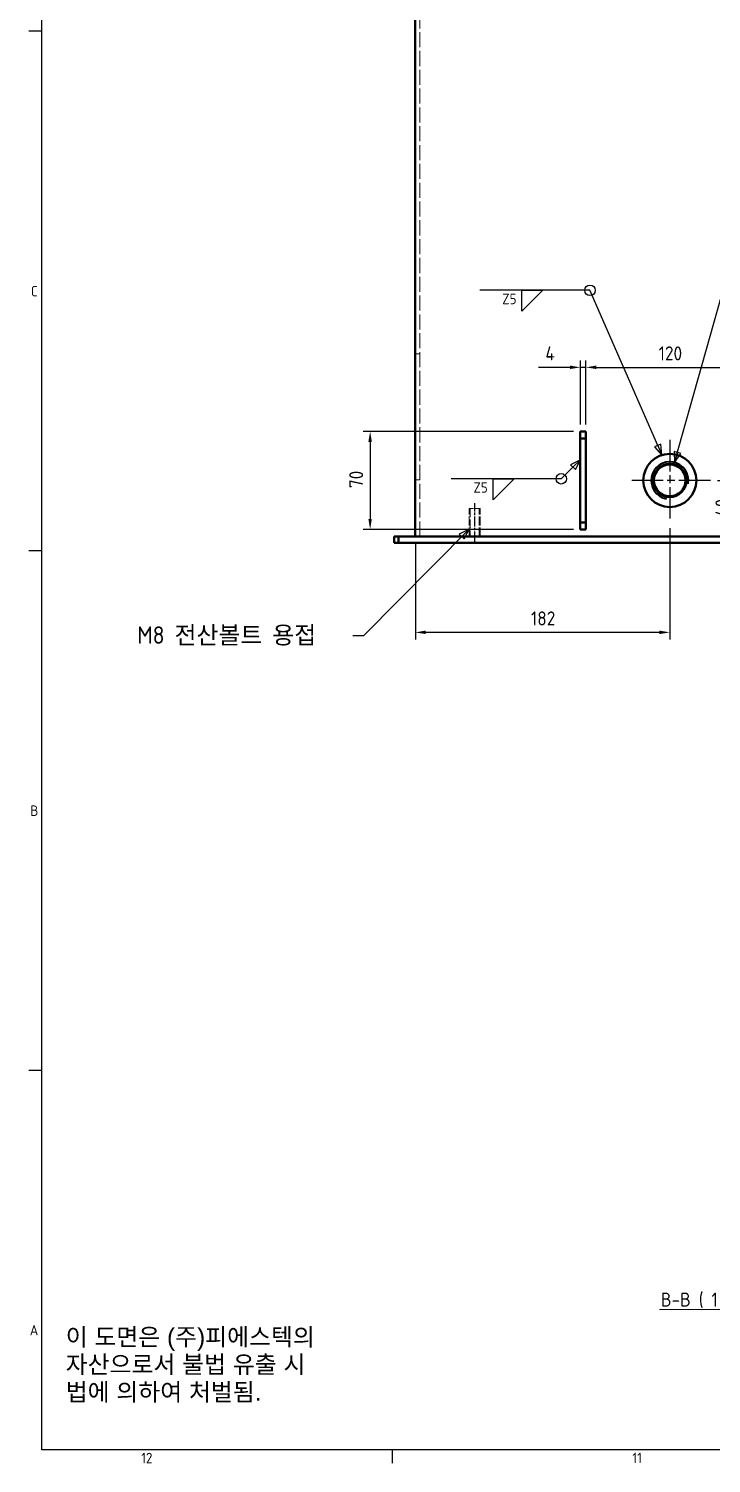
# Model space of a CAD drawing. Header units: millimetres. Extents: x 0 to 4205, y 0 to 2970.
# Drawn here: x 90 to 579, y 90 to 1116 of the extents above; entities that cross this region are included whole.
import ezdxf

# ---------------------------------------------------------------- set-up
doc = ezdxf.new("R2010")
doc.units = ezdxf.units.MM
doc.header["$LTSCALE"] = 5
doc.linetypes.add('CHAIN', pattern=[0.3543, 0.2362, -0.0295, 0.0591, -0.0295])
doc.linetypes.add('DASHED', pattern=[0.2067, 0.1654, -0.0413])
doc.layers.get('0').update_dxf_attribs({"color": 3, "lineweight": 25})
for name, color, linetype, lineweight in [('가려진 것(ISO)', 2, 'DASHED', 18), ('가시적인 것(ISO)', 3, 'Continuous', 40), ('가시적인 좁은 것(ISO)', 3, 'Continuous', 35), ('경계(ISO)', 7, 'Continuous', 25), ('기호(ISO)', 5, 'Continuous', 25), ('중심 표식(ISO)', 1, 'Continuous', 25), ('중심선(ISO)', 1, 'Continuous', 25), ('치수(ISO)', 2, 'Continuous', 25)]:
    doc.layers.add(name, color=color, linetype=linetype, lineweight=lineweight)
doc.styles.add('문자 텍스트_PSTEK_POSCO', font='isocp.shx')
doc.styles.add('치수 텍스트_PSTEK_POSCO', font='isocp.shx')
doc.styles.add('텍스트 스타일466', font='isocp.shx')
doc.dimstyles.new('치수_PSTEK_POSCO', dxfattribs={"dimscale": 5, "dimtxt": 2, "dimasz": 1.5, "dimexe": 1, "dimexo": 1, "dimgap": 1, "dimtad": 1, "dimrnd": 1e-08, "dimdsep": 46, "dimtxsty": '치수 텍스트_PSTEK_POSCO', "dimcen": 0.09, "dimdle": 10, "dimclrd": 7, "dimclre": 7, "dimclrt": 2, "dimadec": 1, "dimazin": 2, "dimtfac": 1, "dimtmove": 0, "dimatfit": 3, "dimldrblk": 'Filled-2', "dimfxl": 0, "dimtolj": 1, "dimlwd": -1, "dimlwe": -1, "dimarcsym": 0})
doc.dimstyles.new('치수_PSTEK_POSCO$7', dxfattribs={"dimscale": 5, "dimtxt": 2, "dimasz": 1.5, "dimexe": 1, "dimexo": 1, "dimgap": 1, "dimtad": 1, "dimrnd": 1e-08, "dimdsep": 46, "dimtxsty": '치수 텍스트_PSTEK_POSCO', "dimcen": 0.09, "dimdle": 10, "dimclrd": 7, "dimclre": 7, "dimclrt": 2, "dimadec": 1, "dimazin": 2, "dimtfac": 1, "dimtmove": 0, "dimatfit": 3, "dimldrblk": 'Filled-2', "dimfxl": 0, "dimtolj": 1, "dimlwd": -1, "dimlwe": -1, "dimarcsym": 0})

# ---------------------------------------------------------------- blocks, each defined once
blk = doc.blocks.new('경계 Default Border')
at = {"layer": '경계(ISO)'}
for p, q in [((20, 222.75), (18.1, 222.75)), ((20, 148.5), (18.1, 148.5)), ((20, 74.25), (18.1, 74.25)), ((70.08, 20), (70.08, 18.1))]:
    blk.add_line(p, q, dxfattribs=at)
at = {"layer": '경계(ISO)', "flags": 128}
blk.add_lwpolyline([(20, 20), (20, 574), (821, 574), (821, 20), (20, 20)], dxfattribs=at)
at = {"layer": '경계(ISO)', "color": 2, "char_height": 1.5, "attachment_point": 7, "style": '문자 텍스트_PSTEK_POSCO'}
for s, insert in [('C', (18.42, 184.86)), ('B', (18.34, 110.61)), ('A', (18.26, 36.37)), ('12', (34.2, 18.09)), ('11', (104.45, 18.1))]:
    blk.add_mtext(s, dxfattribs=dict(at, insert=insert))
blk = doc.blocks.new('*D26')
at = {"layer": 'Defpoints', "color": 0, "transparency": 16777216}
for p in [(485, 873.6), (485, 827.8), (489, 827.8)]:
    blk.add_point(p, dxfattribs=at)
at = {"layer": '치수(ISO)', "color": 7, "transparency": 16777216}
for p, q in [((477.5, 873.6), (455, 873.6)), ((485, 832.8), (485, 878.6)), ((489, 873.6), (485, 873.6)), ((489, 832.8), (489, 878.6)), ((496.5, 873.6), (504, 873.6))]:
    blk.add_line(p, q, dxfattribs=at)
for points in [[(477.5, 874.9), (477.5, 872.4), (485, 873.6)], [(496.5, 874.9), (496.5, 872.4), (489, 873.6)]]:
    blk.add_solid(points, dxfattribs=at)
at = {"layer": '치수(ISO)', "color": 2, "transparency": 16777216, "insert": (460, 883.6), "char_height": 10, "attachment_point": 4, "style": '치수 텍스트_PSTEK_POSCO'}
blk.add_mtext('\\A1;4', dxfattribs=at)
blk = doc.blocks.new('Filled-2')
at = {"color": 0}
for p, q in [((0, 0), (-1, 0.33)), ((-1, 0.33), (-1, -0.33)), ((-1, 0), (0, 0)), ((-1, -0.33), (0, 0))]:
    blk.add_line(p, q, dxfattribs=at)
at = {"color": 0, "flags": 128}
blk.add_lwpolyline([(-1, -0.33), (0, 0), (-1, 0.33), (-1, -0.33)], dxfattribs=at)
at = {"color": 0}
blk.add_solid([(-1, -0.33), (0, 0), (-1, 0.33), (-1, -0.33)], dxfattribs=at)
blk = doc.blocks.new('*D27')
at = {"layer": 'Defpoints', "color": 0, "transparency": 16777216}
for p in [(485, 827.8), (334.7, 757.8), (485, 757.8)]:
    blk.add_point(p, dxfattribs=at)
at = {"layer": '치수(ISO)', "color": 7, "transparency": 16777216}
for p, q in [((480, 827.8), (329.7, 827.8)), ((334.7, 820.3), (334.7, 765.3)), ((480, 757.8), (329.7, 757.8))]:
    blk.add_line(p, q, dxfattribs=at)
for points in [[(333.4, 820.3), (335.9, 820.3), (334.7, 827.8)], [(333.4, 765.3), (335.9, 765.3), (334.7, 757.8)]]:
    blk.add_solid(points, dxfattribs=at)
at = {"layer": '치수(ISO)', "color": 2, "transparency": 16777216, "insert": (324.7, 787.3), "char_height": 10, "attachment_point": 4, "rotation": 90, "style": '치수 텍스트_PSTEK_POSCO'}
blk.add_mtext('\\A1;70', dxfattribs=at)
blk = doc.blocks.new('*D79')
at = {"layer": 'Defpoints', "color": 0, "transparency": 16777216}
for p in [(609, 873.6), (489, 827.8), (609, 827.8)]:
    blk.add_point(p, dxfattribs=at)
at = {"layer": '치수(ISO)', "color": 7, "transparency": 16777216}
for p, q in [((489, 832.8), (489, 878.6)), ((496.5, 873.6), (601.5, 873.6)), ((609, 832.8), (609, 878.6))]:
    blk.add_line(p, q, dxfattribs=at)
for points in [[(496.5, 874.9), (496.5, 872.4), (489, 873.6)], [(601.5, 874.9), (601.5, 872.4), (609, 873.6)]]:
    blk.add_solid(points, dxfattribs=at)
at = {"layer": '치수(ISO)', "color": 2, "transparency": 16777216, "insert": (541, 883.6), "char_height": 10, "attachment_point": 4, "style": '치수 텍스트_PSTEK_POSCO'}
blk.add_mtext('\\A1;120', dxfattribs=at)
blk = doc.blocks.new('용접 기호 식별자4')
at = {"layer": '기호(ISO)', "color": 7}
for p, q in [((98.38, 185.73), (82.63, 185.73)), ((108.07, 163.56), (98.38, 185.73)), ((108.53, 163.76), (107.61, 163.36)), ((107.61, 163.36), (108.67, 162.19)), ((108.07, 163.56), (108.67, 162.19)), ((108.67, 162.19), (108.53, 163.76))]:
    blk.add_line(p, q, dxfattribs=at)
at = {"layer": '기호(ISO)'}
for p, q in [((88.63, 185.73), (91.63, 185.73)), ((91.63, 185.73), (88.63, 182.73)), ((88.63, 182.73), (88.63, 185.73))]:
    blk.add_line(p, q, dxfattribs=at)
at = {"layer": '기호(ISO)', "color": 7, "flags": 128}
blk.add_lwpolyline([(107.61, 163.36), (108.67, 162.19), (108.53, 163.76), (107.61, 163.36)], dxfattribs=at)
at = {"layer": '기호(ISO)'}
blk.add_circle((98.38, 185.73), 0.75, dxfattribs=at)
at = {"layer": '기호(ISO)', "color": 7}
blk.add_solid([(107.61, 163.36), (108.67, 162.19), (108.53, 163.76), (107.61, 163.36)], dxfattribs=at)
at = {"layer": '기호(ISO)', "color": 7, "insert": (85.82, 183.75), "char_height": 1.5, "attachment_point": 7, "style": '문자 텍스트_PSTEK_POSCO'}
blk.add_mtext('Z5', dxfattribs=at)
blk = doc.blocks.new('용접 기호 식별자5')
at = {"layer": '기호(ISO)', "color": 7}
for p, q in [((95.94, 160.45), (94.27, 158.79)), ((97, 161.51), (95.58, 160.81)), ((95.58, 160.81), (96.29, 160.1)), ((95.94, 160.45), (97, 161.51)), ((96.29, 160.1), (97, 161.51)), ((94.27, 158.79), (78.52, 158.79))]:
    blk.add_line(p, q, dxfattribs=at)
at = {"layer": '기호(ISO)'}
for p, q in [((84.52, 158.79), (87.52, 158.79)), ((87.52, 158.79), (84.52, 155.79)), ((84.52, 155.79), (84.52, 158.79))]:
    blk.add_line(p, q, dxfattribs=at)
at = {"layer": '기호(ISO)', "color": 7, "flags": 128}
blk.add_lwpolyline([(96.29, 160.1), (97, 161.51), (95.58, 160.81), (96.29, 160.1)], dxfattribs=at)
at = {"layer": '기호(ISO)'}
blk.add_circle((94.27, 158.79), 0.75, dxfattribs=at)
at = {"layer": '기호(ISO)', "color": 7}
blk.add_solid([(96.29, 160.1), (97, 161.51), (95.58, 160.81), (96.29, 160.1)], dxfattribs=at)
at = {"layer": '기호(ISO)', "color": 7, "insert": (81.71, 156.8), "char_height": 1.5, "attachment_point": 7, "style": '문자 텍스트_PSTEK_POSCO'}
blk.add_mtext('Z5', dxfattribs=at)
blk = doc.blocks.new('*D148')
at = {"layer": 'Defpoints', "color": 0, "transparency": 16777216}
for p in [(578, 792.8), (596.6, 752.8), (596.6, 752.8)]:
    blk.add_point(p, dxfattribs=at)
at = {"layer": '치수(ISO)', "color": 7, "transparency": 16777216}
for p, q in [((583, 792.8), (601.6, 792.8)), ((596.6, 785.3), (596.6, 760.3))]:
    blk.add_line(p, q, dxfattribs=at)
for points in [[(595.4, 785.3), (597.9, 785.3), (596.6, 792.8)], [(595.4, 760.3), (597.9, 760.3), (596.6, 752.8)]]:
    blk.add_solid(points, dxfattribs=at)
at = {"layer": '치수(ISO)', "color": 2, "transparency": 16777216, "insert": (586.6, 766.8), "char_height": 10, "attachment_point": 4, "rotation": 90, "style": '치수 텍스트_PSTEK_POSCO'}
blk.add_mtext('\\A1;40', dxfattribs=at)
blk = doc.blocks.new('*D149')
at = {"layer": 'Defpoints', "color": 0, "transparency": 16777216}
for p in [(549, 763.8), (367, 752.8), (367, 684.2)]:
    blk.add_point(p, dxfattribs=at)
at = {"layer": '치수(ISO)', "color": 7, "transparency": 16777216}
for p, q in [((549, 758.8), (549, 679.2)), ((367, 747.8), (367, 679.2)), ((541.5, 684.2), (374.5, 684.2))]:
    blk.add_line(p, q, dxfattribs=at)
for points in [[(374.5, 685.5), (374.5, 683), (367, 684.2)], [(541.5, 685.5), (541.5, 683), (549, 684.2)]]:
    blk.add_solid(points, dxfattribs=at)
at = {"layer": '치수(ISO)', "color": 2, "transparency": 16777216, "insert": (449.7, 694.2), "char_height": 10, "attachment_point": 4, "style": '치수 텍스트_PSTEK_POSCO'}
blk.add_mtext('\\A1;182', dxfattribs=at)

msp = doc.modelspace()

# ---------------------------------------------------------------- linework, layer by layer
at = {"layer": '가려진 것(ISO)', "ltscale": 13.010388}
msp.add_line((370.1803, 752.7852), (370.1803, 2003.2852), dxfattribs=at)
at = {"layer": '가려진 것(ISO)', "ltscale": 1.218906}
for p, q in [((366.9803, 883.2852), (370.1803, 883.2852)), ((366.9803, 793.2852), (370.1803, 793.2852))]:
    msp.add_line(p, q, dxfattribs=at)
at = {"layer": '가려진 것(ISO)', "ltscale": 4.786925}
msp.add_line((413.4803, 772.7852), (405.4803, 772.7852), dxfattribs=at)
at = {"layer": '가려진 것(ISO)', "ltscale": 7.618686}
for p, q in [((405.4803, 752.7852), (405.4803, 772.7852)), ((406.2243, 772.7852), (406.2243, 752.7852)), ((412.7363, 752.7852), (412.7363, 772.7852)), ((413.4803, 752.7852), (413.4803, 772.7852))]:
    msp.add_line(p, q, dxfattribs=at)
at = {"layer": '가시적인 것(ISO)'}
for p, q in [((366.9803, 752.7852), (366.9803, 1252.1193)), ((484.9803, 827.7852), (484.9803, 822.7852)), ((488.9803, 827.7852), (484.9803, 827.7852)), ((484.9803, 822.7852), (488.9803, 822.7852)), ((484.9803, 822.7852), (484.9803, 762.7852)), ((488.9803, 822.7852), (488.9803, 827.7852)), ((488.9803, 762.7852), (488.9803, 822.7852)), ((488.9803, 762.7852), (484.9803, 762.7852)), ((484.9803, 762.7852), (484.9803, 757.7852)), ((488.9803, 757.7852), (488.9803, 762.7852)), ((354.9803, 752.7852), (351.9803, 752.7852)), ((351.9803, 752.7852), (351.9803, 748.2852)), ((354.9803, 748.2852), (354.9803, 752.7852)), ((742.9803, 752.7852), (354.9803, 752.7852)), ((484.9803, 757.7852), (488.9803, 757.7852)), ((351.9803, 748.2852), (354.9803, 748.2852)), ((354.9803, 748.2852), (742.9803, 748.2852))]:
    msp.add_line(p, q, dxfattribs=at)
for radius in [19, 11.833, 11.4505, 11.3155]:
    msp.add_circle((548.9803, 792.7852), radius, dxfattribs=at)
at = {"layer": '가시적인 좁은 것(ISO)'}
msp.add_arc((548.9803, 792.7852), 13.2851, 350, 260, dxfattribs=at)
at = {"layer": '기호(ISO)', "color": 7, "lineweight": 18}
msp.add_line((541.5208, 200.2914), (614.87, 200.2914), dxfattribs=at)
at = {"layer": '중심 표식(ISO)', "linetype": 'CHAIN', "ltscale": 19.051651}
for p, q in [((548.9803, 821.7852), (548.9803, 763.7852)), ((577.9803, 792.7852), (519.9803, 792.7852))]:
    msp.add_line(p, q, dxfattribs=at)
at = {"layer": '중심선(ISO)', "linetype": 'CHAIN', "ltscale": 6.111541}
msp.add_line((409.4803, 749.0352), (409.4803, 776.5352), dxfattribs=at)

# ---------------------------------------------------------------- block references
at = {"xscale": 5, "yscale": 5, "zscale": 5}
msp.add_blockref('경계 Default Border', (0, 0), dxfattribs=at)
at = {"layer": '기호(ISO)', "xscale": 5, "yscale": 5, "zscale": 5}
for name in ['용접 기호 식별자4', '용접 기호 식별자5']:
    msp.add_blockref(name, (0, 0), dxfattribs=at)

# ---------------------------------------------------------------- texts
at = {"layer": '기호(ISO)', "color": 2, "insert": (168.2397, 681.6637), "char_height": 12.5, "width": 149.106073, "attachment_point": 4, "style": '치수 텍스트_PSTEK_POSCO'}
msp.add_mtext('{\\fISOCP|b0|i0;\\H12.5000;M8 전산볼트 용접}', dxfattribs=at)
at = {"layer": '기호(ISO)', "color": 7, "insert": (542.5608, 201.3972), "char_height": 10, "attachment_point": 7, "style": '텍스트 스타일466'}
msp.add_mtext('B-B ( 1 : 5 )', dxfattribs=at)
at = {"layer": '기호(ISO)', "color": 2, "insert": (116.9692, 160.4241), "char_height": 12.5, "width": 196.530519, "attachment_point": 4, "line_spacing_factor": 0.944221, "style": '문자 텍스트_PSTEK_POSCO'}
msp.add_mtext('{\\fArial|b0|i0;\\H12.5000;이 도면은 (주)피에스텍의\\P자산으로서 불법 유출 시 \\P법에 의하여 처벌됨.}', dxfattribs=at)

# ---------------------------------------------------------------- dimensions: what is measured, and where the dimension line sits
at = {"layer": '치수(ISO)', "color": 7}
for base, p1, p2, angle, override, picture, middle in [((484.9803, 873.635), (488.9803, 827.7852), (484.9803, 827.7852), 180, {"dimdec": 2, "dimtp": 0, "dimtm": 0, "dimtdec": 2, "dimtofl": 1, "dimatfit": 1}, '*D26', (462.4803, 873.635)), ((608.9803, 873.635), (488.9803, 827.7852), (608.9803, 827.7852), 180, {"dimdec": 2, "dimtp": 0, "dimtm": 0, "dimtdec": 2, "dimtofl": 0, "dimatfit": 1}, '*D79', (548.9803, 873.635)), ((334.6717, 757.7852), (484.9803, 827.7852), (484.9803, 757.7852), 270, {"dimdec": 2, "dimtp": 0, "dimtm": 0, "dimtdec": 2, "dimtofl": 0, "dimatfit": 1}, '*D27', (334.6717, 792.7852)), ((596.6116, 752.7852), (577.9803, 792.7852), (596.6116, 752.7852), 90, {"dimdec": 2, "dimse2": 1, "dimtp": 0, "dimtm": 0, "dimtdec": 2, "dimtofl": 0, "dimatfit": 1}, '*D148', (596.6116, 772.7852)), ((366.9803, 684.239), (548.9803, 763.7852), (366.9803, 752.7852), 180, {"dimdec": 2, "dimtp": 0, "dimtm": 0, "dimtdec": 2, "dimtofl": 0, "dimatfit": 1}, '*D149', (457.9803, 684.239))]:
    dim = msp.add_linear_dim(base=base, p1=p1, p2=p2, angle=angle, dimstyle='치수_PSTEK_POSCO', override=override, dxfattribs=at)
    dim.commit()
    dim.dimension.update_dxf_attribs({"geometry": picture, "text_midpoint": middle, "dimtype": 160})

# ---------------------------------------------------------------- leaders
at = {"layer": '기호(ISO)', "color": 7, "annotation_type": 0, "has_hookline": 1}
for points, hookline_direction, text_width in [([(552.4187, 805.6177), (591.9909, 945.6869), (599.4909, 945.6869)], 0, 98.9967), ([(405.4803, 758.0176), (329.8458, 681.6637), (322.3458, 681.6637)], 1, 130.4972)]:
    msp.add_leader(points, dimstyle='치수_PSTEK_POSCO$7', override={"dimtad": 0}, dxfattribs=dict(at, hookline_direction=hookline_direction, text_width=text_width))

doc.saveas('drawing.dxf')
